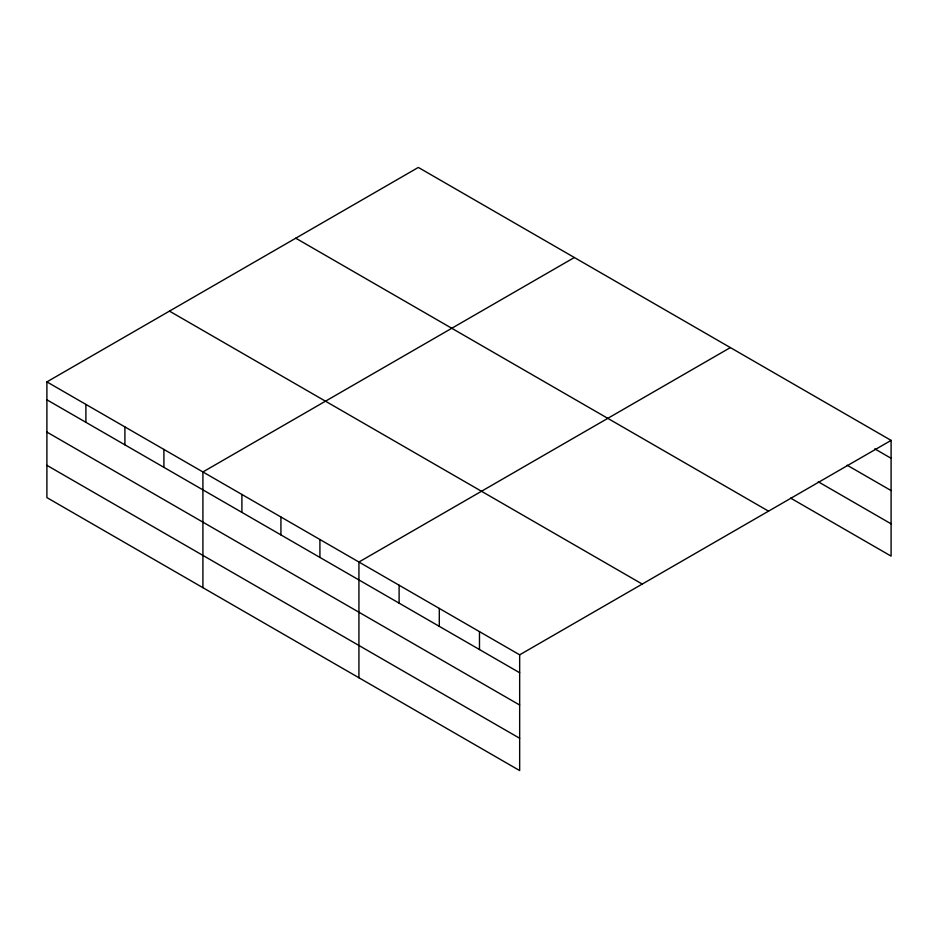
<?xml version="1.0" encoding="UTF-8"?>
<svg xmlns="http://www.w3.org/2000/svg" width="938" height="938" viewBox="0 0 938 938"><rect width="100%" height="100%" fill="white"/><g stroke="black" fill="none" stroke-linecap="round" stroke-linejoin="round"><path stroke-width="1.41" d="M46.9 381.883L519.664 654.83L519.664 770.567L46.9 497.609L46.9 381.883L418.336 167.433L891.1 440.391L891.1 556.117L790.64 498.113M574.349 257.516L202.913 471.955L202.913 587.68M730.362 347.588L358.926 562.026L358.926 677.764M519.664 654.83L891.1 440.391M874.779 448.868L891.1 458.295M847.143 465.201L891.1 490.574M818.264 481.78L891.1 523.838M295.763 238.205L768.527 511.151M169.473 311.123L642.237 584.069M46.9 399.799L519.664 672.745M46.9 432.078L519.664 705.024M46.9 465.33L519.664 738.276M479.482 631.637L479.482 649.542M439.301 608.434L439.301 626.338M399.107 585.23L399.107 603.146M319.917 539.514L319.917 557.418M280.919 516.99L280.919 534.906M241.91 494.478L241.91 512.383M163.904 449.443L163.904 467.347M124.906 426.919L124.906 444.835M85.897 404.407L85.897 422.311"/></g></svg>
